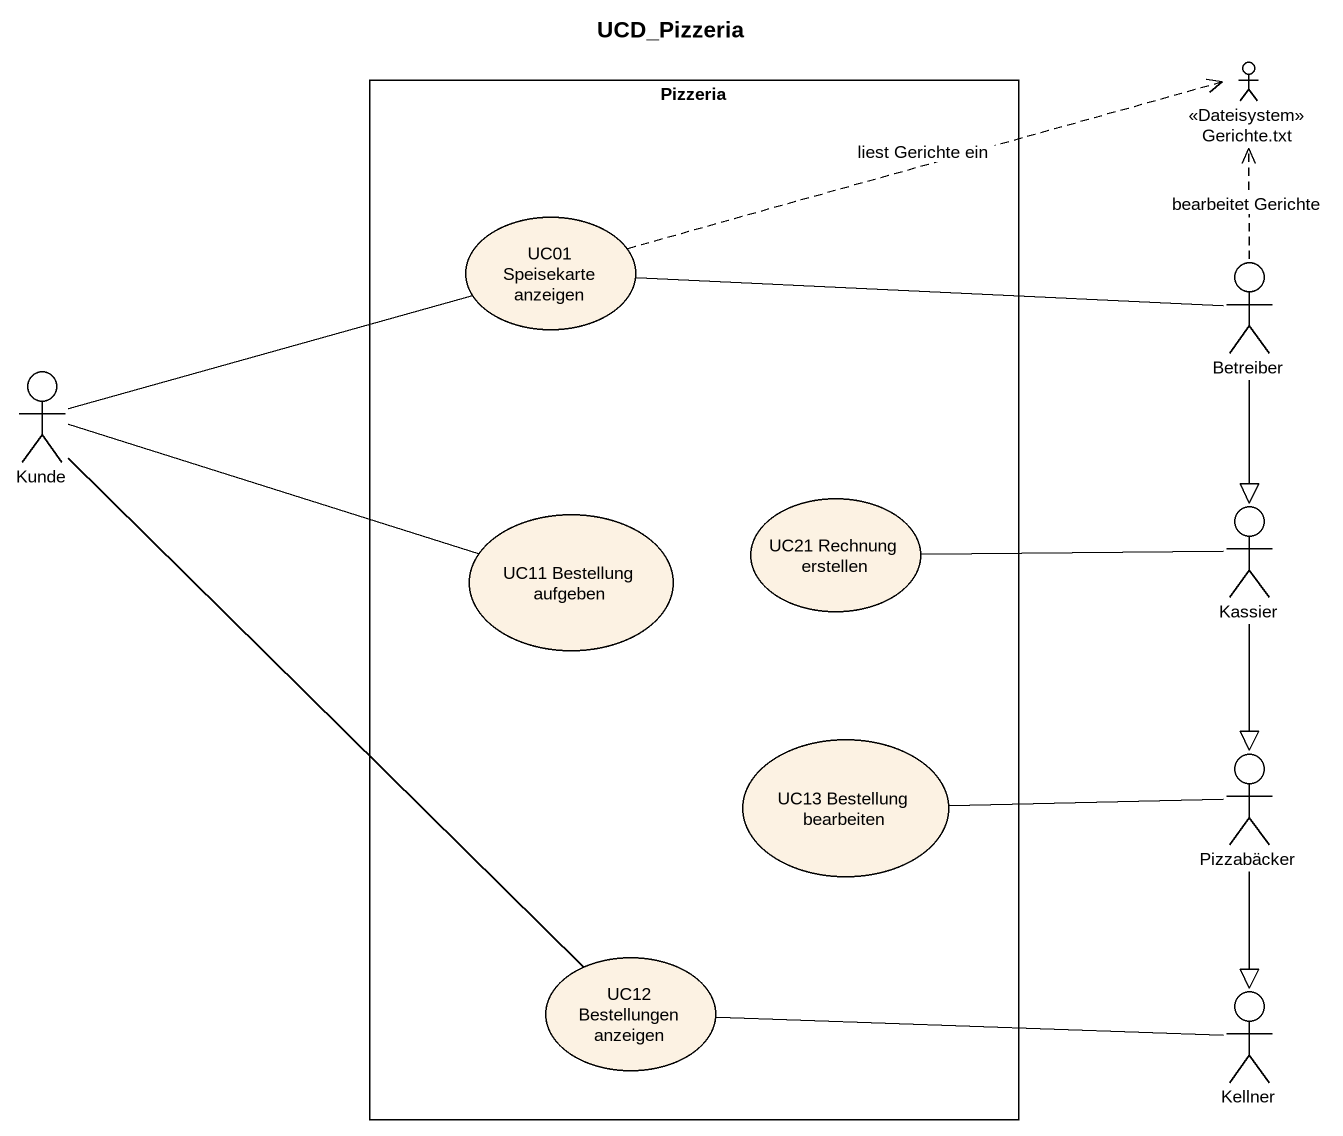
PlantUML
@startuml
title UCD_Pizzeria
rectangle Pizzeria {
  usecase "UC01 Speisekarte anzeigen" as UC01_Speisekarte_anzeigen
  usecase "UC11 Bestellung aufgeben" as UC11_Bestellung_aufgeben
  usecase "UC21 Rechnung erstellen" as UC21_Rechnung_erstellen
  usecase "UC13 Bestellung bearbeiten" as UC13_Bestellung_bearbeiten
  usecase "UC12 Bestellungen anzeigen" as UC12_Bestellungen_anzeigen
}
actor "Gerichte.txt" as Gerichte_txt <<Dateisystem>>
actor Betreiber
actor Kunde
actor Kassier
actor Pizzabäcker
actor Kellner
UC01_Speisekarte_anzeigen .right.> Gerichte_txt : liest Gerichte ein
Betreiber .up.> Gerichte_txt : bearbeitet Gerichte
Betreiber -left- UC01_Speisekarte_anzeigen
Betreiber --|> Kassier
Kunde -right- UC01_Speisekarte_anzeigen
Kunde -right- UC11_Bestellung_aufgeben
Kunde -- UC12_Bestellungen_anzeigen
Kassier -left- UC21_Rechnung_erstellen
Kassier --|> Pizzabäcker
Pizzabäcker -left- UC13_Bestellung_bearbeiten
Pizzabäcker --|> Kellner
Kellner -left- UC12_Bestellungen_anzeigen
@enduml
